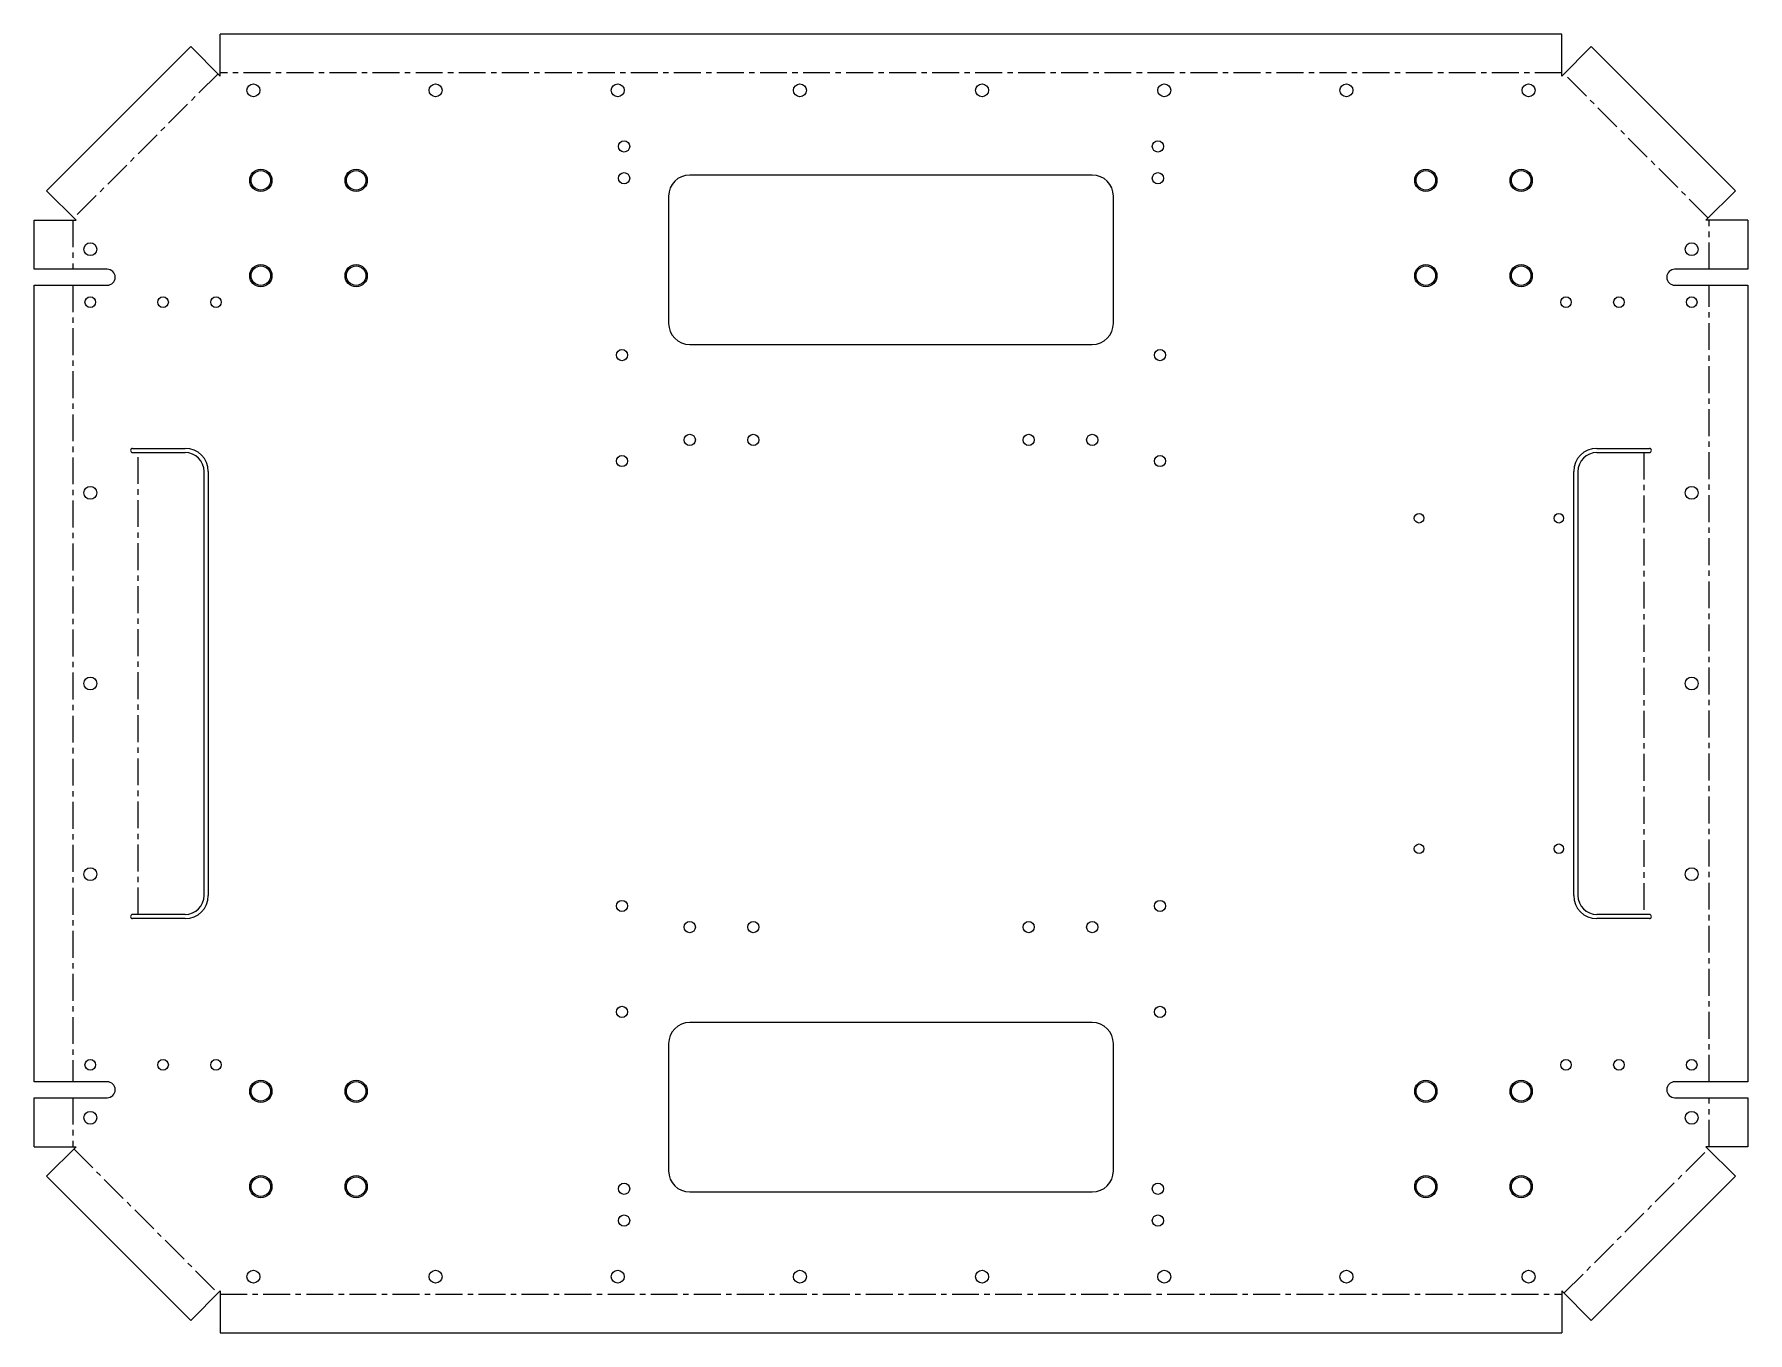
# Model space of a CAD drawing. Header units: millimetres. Extents: x -404 to 404, y -306 to 306.
import ezdxf

# ---------------------------------------------------------------- set-up
doc = ezdxf.new("R2010")
doc.units = ezdxf.units.MM
doc.linetypes.add('CENTERX2', pattern=[20.32, 12.7, -2.54, 2.54, -2.54])

msp = doc.modelspace()

# ---------------------------------------------------------------- linework, layer by layer
at = {"color": 7, "linetype": 'Continuous', "lineweight": 25}
for p, q in [((-398.66, 232.6), (-330.6, 300.66)), ((-316.63, 286.69), (-330.6, 300.66)), ((-316.63, 286.69), (-316.63, 306.45)), ((316.63, 306.45), (-316.63, 306.45)), ((316.63, 286.69), (316.63, 306.45)), ((316.63, 286.69), (330.6, 300.66)), ((330.6, 300.66), (398.66, 232.6)), ((95, 240), (-95, 240)), ((-384.69, 218.63), (-398.66, 232.6)), ((-105, 230), (-105, 170)), ((105, 170), (105, 230)), ((384.69, 218.63), (398.66, 232.6)), ((-404.45, 195.5), (-404.45, 218.63)), ((-404.45, 218.63), (-384.69, 218.63)), ((404.45, 218.63), (384.69, 218.63)), ((404.45, 218.63), (404.45, 195.5)), ((-370, 195.5), (-404.45, 195.5)), ((404.45, 195.5), (370, 195.5)), ((-404.45, -188), (-404.45, 188)), ((-404.45, 188), (-370, 188)), ((370, 188), (404.45, 188)), ((404.45, 188), (404.45, -188)), ((-95, 160), (95, 160)), ((-358, 111), (-333.28, 111)), ((-358, 109), (-333.28, 109)), ((333.28, 111), (358, 111)), ((333.28, 109), (358, 109)), ((-324.28, -100), (-324.28, 100)), ((-322.28, 100), (-322.28, -100)), ((322.28, -100), (322.28, 100)), ((324.28, 100), (324.28, -100)), ((-333.28, -109), (-358, -109)), ((-333.28, -111), (-358, -111)), ((358, -109), (333.28, -109)), ((358, -111), (333.28, -111)), ((95, -160), (-95, -160)), ((-105, -170), (-105, -230)), ((105, -230), (105, -170)), ((-370, -188), (-404.45, -188)), ((404.45, -188), (370, -188)), ((-404.45, -218.63), (-404.45, -195.5)), ((-404.45, -195.5), (-370, -195.5)), ((370, -195.5), (404.45, -195.5)), ((404.45, -195.5), (404.45, -218.63)), ((-404.45, -218.63), (-384.69, -218.63)), ((-384.69, -218.63), (-398.66, -232.6)), ((404.45, -218.63), (384.69, -218.63)), ((384.69, -218.63), (398.66, -232.6)), ((-330.6, -300.66), (-398.66, -232.6)), ((398.66, -232.6), (330.6, -300.66)), ((-95, -240), (95, -240)), ((-316.63, -286.69), (-330.6, -300.66)), ((-316.63, -286.69), (-316.63, -306.45)), ((316.63, -286.69), (330.6, -300.66)), ((316.63, -286.69), (316.63, -306.45)), ((-316.63, -306.45), (316.63, -306.45))]:
    msp.add_line(p, q, dxfattribs=at)
at = {"color": 7, "linetype": 'CENTERX2'}
for p, q in [((-317.71, 287.78), (-385.78, 219.71)), ((316.63, 288.22), (-316.4, 288.22)), ((385.78, 219.71), (317.71, 287.78)), ((-386.22, 218.63), (-386.22, 195.5)), ((386.22, 195.5), (386.22, 218.63)), ((-386.22, 188), (-386.22, -188)), ((386.22, -188), (386.22, 188)), ((-355.38, -109), (-355.38, 109)), ((355.38, 109), (355.38, -109)), ((-386.22, -195.5), (-386.22, -218.63)), ((386.22, -218.63), (386.22, -195.5)), ((-385.78, -219.71), (-317.71, -287.78)), ((317.71, -287.78), (385.78, -219.71)), ((-316.63, -288.22), (316.4, -288.22))]:
    msp.add_line(p, q, dxfattribs=at)
at = {"color": 7, "linetype": 'Continuous', "lineweight": 25}
for centre, radius in [((-301, 280), 3.05), ((-215, 280), 3.05), ((-129, 280), 3.05), ((-43, 280), 3.05), ((43, 280), 3.05), ((129, 280), 3.05), ((215, 280), 3.05), ((301, 280), 3.05), ((-126, 253.5), 2.65), ((126, 253.5), 2.65), ((-297.5, 237.5), 5.25), ((-252.5, 237.5), 5.25), ((252.5, 237.5), 5.25), ((297.5, 237.5), 5.25), ((-297.5, 237.5), 4.6), ((-252.5, 237.5), 4.6), ((-126, 238.5), 2.65), ((126, 238.5), 2.65), ((252.5, 237.5), 4.6), ((297.5, 237.5), 4.6), ((-378, 205), 3.05), ((378, 205), 3.05), ((-297.5, 192.5), 5.25), ((-297.5, 192.5), 4.6), ((-252.5, 192.5), 5.25), ((-252.5, 192.5), 4.6), ((252.5, 192.5), 5.25), ((252.5, 192.5), 4.6), ((297.5, 192.5), 5.25), ((297.5, 192.5), 4.6), ((-378, 180), 2.5), ((-343.65, 180), 2.5), ((-318.65, 180), 2.5), ((318.65, 180), 2.5), ((343.65, 180), 2.5), ((378, 180), 2.5), ((-127, 155), 2.65), ((127, 155), 2.65), ((-95, 115), 2.65), ((-65, 115), 2.65), ((65, 115), 2.65), ((95, 115), 2.65), ((-127, 105), 2.65), ((127, 105), 2.65), ((-378, 90), 3.05), ((378, 90), 3.05), ((249.28, 78), 2.25), ((315.28, 78), 2.25), ((-378, 0), 3.05), ((378, 0), 3.05), ((249.28, -78), 2.25), ((315.28, -78), 2.25), ((-378, -90), 3.05), ((378, -90), 3.05), ((-127, -105), 2.65), ((127, -105), 2.65), ((-95, -115), 2.65), ((-65, -115), 2.65), ((65, -115), 2.65), ((95, -115), 2.65), ((-127, -155), 2.65), ((127, -155), 2.65), ((-378, -180), 2.5), ((-343.65, -180), 2.5), ((-318.65, -180), 2.5), ((318.65, -180), 2.5), ((343.65, -180), 2.5), ((378, -180), 2.5), ((-297.5, -192.5), 5.25), ((-297.5, -192.5), 4.6), ((-252.5, -192.5), 5.25), ((-252.5, -192.5), 4.6), ((252.5, -192.5), 5.25), ((252.5, -192.5), 4.6), ((297.5, -192.5), 5.25), ((297.5, -192.5), 4.6), ((-378, -205), 3.05), ((378, -205), 3.05), ((-297.5, -237.5), 5.25), ((-297.5, -237.5), 4.6), ((-252.5, -237.5), 5.25), ((-252.5, -237.5), 4.6), ((252.5, -237.5), 5.25), ((252.5, -237.5), 4.6), ((297.5, -237.5), 5.25), ((297.5, -237.5), 4.6), ((-126, -238.5), 2.65), ((126, -238.5), 2.65), ((-126, -253.5), 2.65), ((126, -253.5), 2.65), ((-301, -280), 3.05), ((-215, -280), 3.05), ((-129, -280), 3.05), ((-43, -280), 3.05), ((43, -280), 3.05), ((129, -280), 3.05), ((215, -280), 3.05), ((301, -280), 3.05)]:
    msp.add_circle(centre, radius, dxfattribs=at)
for centre, radius, start, end in [((-95, 230), 10, 90, 180), ((95, 230), 10, 0, 90), ((-370, 191.75), 3.75, 270, 90), ((370, 191.75), 3.75, 90, 270), ((-95, 170), 10, 180, 270), ((95, 170), 10, 270, 0), ((-358, 110), 1, 90, 270), ((-333.28, 100), 11, 0, 90), ((-333.28, 100), 9, 0, 90), ((333.28, 100), 11, 90, 180), ((333.28, 100), 9, 90, 180), ((358, 110), 1, 270, 90), ((-333.28, -100), 11, 270, 0), ((-333.28, -100), 9, 270, 0), ((333.28, -100), 11, 180, 270), ((333.28, -100), 9, 180, 270), ((-358, -110), 1, 90, 270), ((358, -110), 1, 270, 90), ((-95, -170), 10, 90, 180), ((95, -170), 10, 0, 90), ((-370, -191.75), 3.75, 270, 90), ((370, -191.75), 3.75, 90, 270), ((-95, -230), 10, 180, 270), ((95, -230), 10, 270, 0)]:
    msp.add_arc(centre, radius, start, end, dxfattribs=at)

doc.saveas('drawing.dxf')
